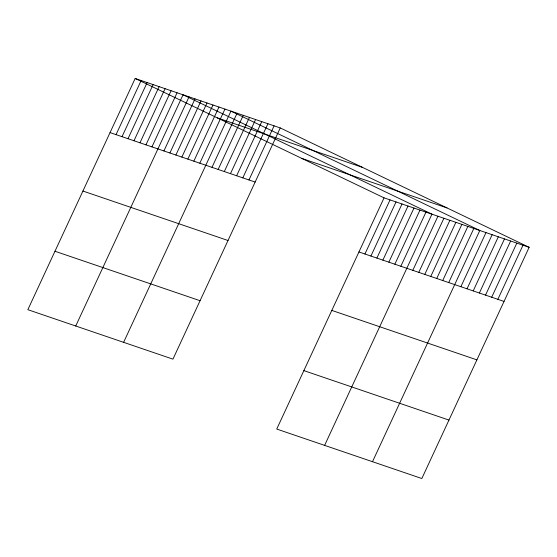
<?xml version="1.0" encoding="UTF-8"?>
<svg xmlns="http://www.w3.org/2000/svg" width="557" height="557" viewBox="0 0 557 557"><rect width="100%" height="100%" fill="white"/><g stroke="black" fill="none" stroke-linecap="round" stroke-linejoin="round"><path stroke-width="0.84" d="M280.262 127.943L135.17 78.481L27.85 309.685L172.942 359.147L280.262 127.943L529.15 247.315L421.83 478.519L276.738 429.057L384.058 197.853L529.15 247.315M116.037 134.634L141.158 80.521M122.025 136.674L147.139 82.561M128.006 138.714L153.126 84.601M133.993 140.754L159.114 86.641M139.974 142.801L165.095 88.681M145.962 144.841L171.083 90.721M151.95 146.881L177.063 92.761M75.731 326.012L183.051 94.801L431.94 214.173L324.62 445.377M163.918 150.961L189.039 96.841M169.899 153.001L195.02 98.881M175.887 155.041L201.007 100.921M181.874 157.081L206.988 102.968M187.855 159.121L212.976 105.008M193.843 161.161L218.964 107.048M199.824 163.201L224.944 109.088M123.612 342.332L230.932 111.128L479.821 230.494L372.501 461.704M211.98 167.344L237.094 113.231M218.142 169.446L243.263 115.334M224.311 171.549L249.432 117.436M230.48 173.652L255.593 119.539M236.641 175.754L261.762 121.635M242.81 177.857L267.931 123.738M248.972 179.96L274.093 125.84M364.926 254.006L390.046 199.893M370.913 256.046L396.027 201.933M376.894 258.086L402.015 203.973M382.882 260.126L408.002 206.013M388.863 262.166L413.983 208.053M394.85 264.206L419.971 210.093M400.838 266.246L425.952 212.133M412.807 270.326L437.927 216.213M418.787 272.366L443.908 218.253M424.775 274.413L449.896 220.293M430.763 276.453L455.877 222.334M436.744 278.493L461.864 224.374M442.731 280.533L467.852 226.414M448.712 282.573L473.833 228.454M460.869 286.716L485.983 232.596M467.031 288.818L492.151 234.699M473.199 290.921L498.32 236.802M479.368 293.024L504.482 238.904M485.53 295.119L510.651 241.007M491.699 297.222L516.819 243.11M497.867 299.325L522.981 245.212M217.307 117.875L362.391 167.337M301.929 158.46L447.013 207.921M110.049 132.594L255.141 182.062M358.938 251.966L504.029 301.428M82.923 191.037L228.015 240.499M331.812 310.402L476.903 359.871M54.976 251.249L200.067 300.71M303.864 370.614L448.956 420.082M135.17 78.481L384.058 197.853"/></g></svg>
